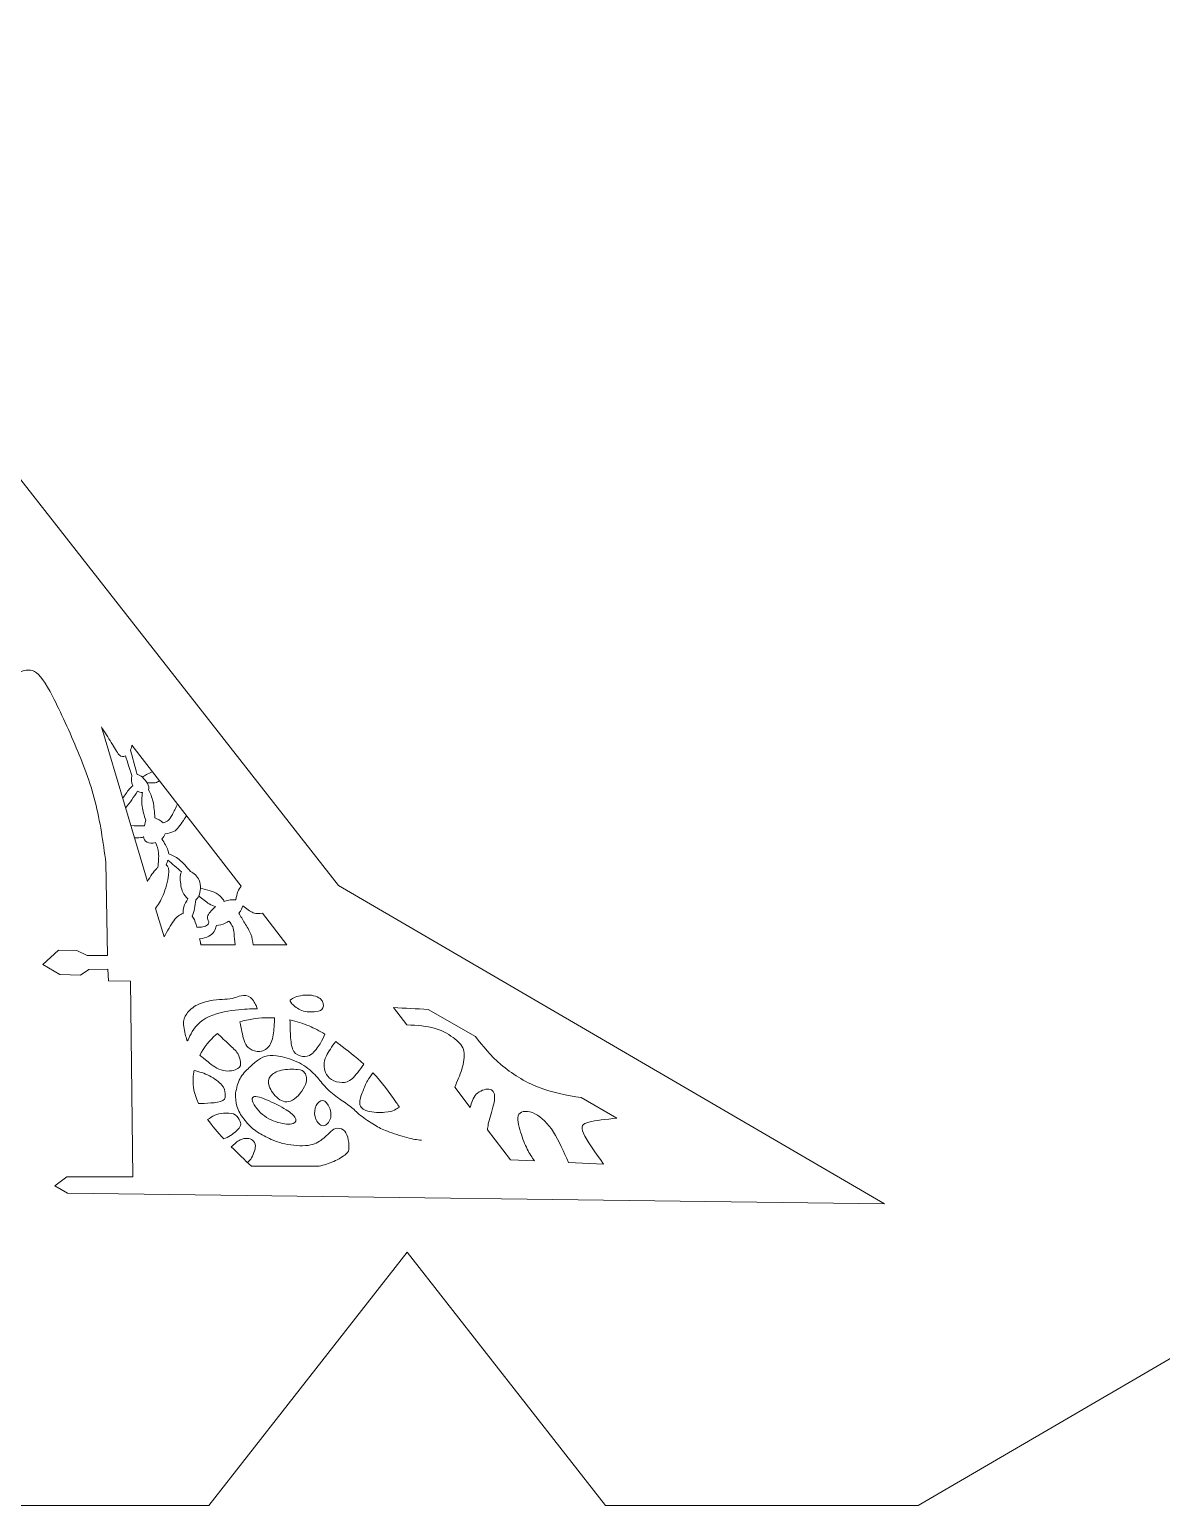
# Model space of a CAD drawing. Header units: centimetres. Extents: x -61 to 61, y -26 to 26.
# Drawn here: x 26.34 to 32.13, y -12.53 to -4.98 of the extents above; entities that cross this region are included whole.
import ezdxf

# ---------------------------------------------------------------- set-up
doc = ezdxf.new("R2010")
doc.units = ezdxf.units.CM
doc.header["$MEASUREMENT"] = 0
doc.layers.add('layer 1', color=7, linetype='Continuous')

msp = doc.modelspace()

# ---------------------------------------------------------------- linework, layer by layer
at = {"layer": 'layer 1', "color": 242, "lineweight": 9}
for points, knots in [([(24.49175, -4.98337), (24.49175, -4.98337), (27.92343, -9.36096), (27.92343, -9.36096), (27.92343, -9.36096), (27.92343, -9.36096), (30.71717, -10.98881), (30.71717, -10.98881), (30.71717, -10.98881), (30.71717, -10.98881), (26.53758, -10.93379), (26.53758, -10.93379), (26.53758, -10.93379), (26.53758, -10.93379), (26.47297, -10.8953), (26.47297, -10.8953), (26.47297, -10.8953), (26.47297, -10.8953), (26.53278, -10.85062), (26.53278, -10.85062), (26.53278, -10.85062), (26.53278, -10.85062), (26.871, -10.8506), (26.871, -10.8506), (26.871, -10.8506), (26.871, -10.8506), (26.86001, -9.84967), (26.86001, -9.84967), (26.86001, -9.84967), (26.86001, -9.84967), (26.7459, -9.84829), (26.7459, -9.84829), (26.7459, -9.84829), (26.7459, -9.84829), (26.74315, -9.78779), (26.74315, -9.78779), (26.74315, -9.78779), (26.74315, -9.78779), (26.64553, -9.78917), (26.64553, -9.78917), (26.64553, -9.78917), (26.64553, -9.78917), (26.60291, -9.81804), (26.60291, -9.81804), (26.60291, -9.81804), (26.60291, -9.81804), (26.49842, -9.81529), (26.49842, -9.81529), (26.49842, -9.81529), (26.49842, -9.81529), (26.41043, -9.76442), (26.41043, -9.76442), (26.41043, -9.76442), (26.41043, -9.76442), (26.49155, -9.69155), (26.49155, -9.69155), (26.49155, -9.69155), (26.49155, -9.69155), (26.58504, -9.69292), (26.58504, -9.69292), (26.58504, -9.69292), (26.58504, -9.69292), (26.63728, -9.71767), (26.63728, -9.71767), (26.63728, -9.71767), (26.63728, -9.71767), (26.74178, -9.71767), (26.74178, -9.71767), (26.74178, -9.71767), (26.74178, -9.71767), (26.73351, -9.24333), (26.73351, -9.24333)], [0, 0, 0, 0, 0.0526316, 0.0526316, 0.0526316, 0.0526316, 0.1052632, 0.1052632, 0.1052632, 0.1052632, 0.1578947, 0.1578947, 0.1578947, 0.1578947, 0.2105263, 0.2105263, 0.2105263, 0.2105263, 0.2631579, 0.2631579, 0.2631579, 0.2631579, 0.3157895, 0.3157895, 0.3157895, 0.3157895, 0.3684211, 0.3684211, 0.3684211, 0.3684211, 0.4210526, 0.4210526, 0.4210526, 0.4210526, 0.4736842, 0.4736842, 0.4736842, 0.4736842, 0.5263158, 0.5263158, 0.5263158, 0.5263158, 0.5789474, 0.5789474, 0.5789474, 0.5789474, 0.6315789, 0.6315789, 0.6315789, 0.6315789, 0.6842105, 0.6842105, 0.6842105, 0.6842105, 0.7368421, 0.7368421, 0.7368421, 0.7368421, 0.7894737, 0.7894737, 0.7894737, 0.7894737, 0.8421053, 0.8421053, 0.8421053, 0.8421053, 0.8947368, 0.8947368, 0.8947368, 0.8947368, 1, 1, 1, 1]), ([(37.08551, -6.54192), (37.08551, -6.54192), (33.65383, -10.9195), (33.65383, -10.9195), (33.65383, -10.9195), (33.65383, -10.9195), (30.88893, -12.53055), (30.88893, -12.53055)], [0, 0, 0, 0, 0.3333333, 0.3333333, 0.3333333, 0.3333333, 1, 1, 1, 1]), ([(26.73351, -9.24333), (26.71885, -9.13792), (26.70419, -9.03251), (26.67852, -8.93214), (26.67852, -8.93214), (26.65286, -8.83178), (26.6162, -8.73645), (26.57403, -8.63746), (26.57403, -8.63746), (26.53187, -8.53847), (26.4842, -8.43582), (26.44754, -8.3689), (26.44754, -8.3689), (26.41088, -8.302), (26.38522, -8.27083), (26.35772, -8.26166), (26.35772, -8.26166), (26.33022, -8.2525), (26.30089, -8.26533), (26.27339, -8.27816), (26.27339, -8.27816), (26.24589, -8.291), (26.22023, -8.30383), (26.19731, -8.32216), (26.19731, -8.32216), (26.1744, -8.34049), (26.15423, -8.36432), (26.12948, -8.37624), (26.12948, -8.37624), (26.10474, -8.38815), (26.07541, -8.38815), (26.04424, -8.39457), (26.04424, -8.39457), (26.01308, -8.40099), (25.98008, -8.41382), (25.96266, -8.41382), (25.96266, -8.41382), (25.94525, -8.41382), (25.94342, -8.40099), (25.94983, -8.37807), (25.94983, -8.37807), (25.95625, -8.35516), (25.97092, -8.32216), (25.99658, -8.29374), (25.99658, -8.29374), (26.02225, -8.26533), (26.05891, -8.2415), (26.08915, -8.22867), (26.08915, -8.22867), (26.1194, -8.21584), (26.14324, -8.214), (26.1634, -8.20025), (26.1634, -8.20025), (26.18357, -8.1865), (26.20007, -8.16084), (26.21106, -8.13793), (26.21106, -8.13793), (26.22206, -8.11501), (26.22756, -8.09485), (26.22023, -8.06093), (26.22023, -8.06093), (26.2129, -8.02702), (26.19273, -7.97935), (26.14507, -7.92161), (26.14507, -7.92161), (26.09741, -7.86386), (26.02225, -7.79604), (25.91959, -7.7163), (25.91959, -7.7163), (25.81693, -7.63656), (25.68677, -7.5449), (25.56395, -7.46699), (25.56395, -7.46699), (25.44113, -7.38908), (25.32564, -7.32491), (25.21474, -7.27267), (25.21474, -7.27267), (25.10383, -7.22043), (24.99751, -7.1801), (24.93335, -7.15993), (24.93335, -7.15993), (24.86919, -7.13977), (24.84719, -7.13977), (24.83435, -7.16543), (24.83435, -7.16543), (24.82152, -7.1911), (24.81786, -7.24242), (24.81969, -7.28276), (24.81969, -7.28276), (24.82152, -7.32308), (24.82885, -7.35241), (24.84627, -7.379), (24.84627, -7.379), (24.86369, -7.40558), (24.89118, -7.42941), (24.90218, -7.45874), (24.90218, -7.45874), (24.91318, -7.48807), (24.90768, -7.5229), (24.90126, -7.55223), (24.90126, -7.55223), (24.89485, -7.58156), (24.88752, -7.60539), (24.87926, -7.63931), (24.87926, -7.63931), (24.87102, -7.67322), (24.86185, -7.71721), (24.82999, -7.76809), (24.82999, -7.76809), (24.79813, -7.81895), (24.74358, -7.87669), (24.69454, -7.91973), (24.69454, -7.91973), (24.64551, -7.96276), (24.60199, -7.99108), (24.57082, -8.02912), (24.57082, -8.02912), (24.53966, -8.06716), (24.52086, -8.11491), (24.50204, -8.16266)], [0, 0, 0, 0, 0.0322581, 0.0322581, 0.0322581, 0.0322581, 0.0645161, 0.0645161, 0.0645161, 0.0645161, 0.0967742, 0.0967742, 0.0967742, 0.0967742, 0.1290323, 0.1290323, 0.1290323, 0.1290323, 0.1612903, 0.1612903, 0.1612903, 0.1612903, 0.1935484, 0.1935484, 0.1935484, 0.1935484, 0.2258065, 0.2258065, 0.2258065, 0.2258065, 0.2580645, 0.2580645, 0.2580645, 0.2580645, 0.2903226, 0.2903226, 0.2903226, 0.2903226, 0.3225806, 0.3225806, 0.3225806, 0.3225806, 0.3548387, 0.3548387, 0.3548387, 0.3548387, 0.3870968, 0.3870968, 0.3870968, 0.3870968, 0.4193548, 0.4193548, 0.4193548, 0.4193548, 0.4516129, 0.4516129, 0.4516129, 0.4516129, 0.483871, 0.483871, 0.483871, 0.483871, 0.516129, 0.516129, 0.516129, 0.516129, 0.5483871, 0.5483871, 0.5483871, 0.5483871, 0.5806452, 0.5806452, 0.5806452, 0.5806452, 0.6129032, 0.6129032, 0.6129032, 0.6129032, 0.6451613, 0.6451613, 0.6451613, 0.6451613, 0.6774194, 0.6774194, 0.6774194, 0.6774194, 0.7096774, 0.7096774, 0.7096774, 0.7096774, 0.7419355, 0.7419355, 0.7419355, 0.7419355, 0.7741935, 0.7741935, 0.7741935, 0.7741935, 0.8064516, 0.8064516, 0.8064516, 0.8064516, 0.8387097, 0.8387097, 0.8387097, 0.8387097, 0.8709677, 0.8709677, 0.8709677, 0.8709677, 0.9032258, 0.9032258, 0.9032258, 0.9032258, 0.9354839, 0.9354839, 0.9354839, 0.9354839, 1, 1, 1, 1]), ([(27.53407, -9.50225), (27.53407, -9.50225), (27.65942, -9.66342), (27.65942, -9.66342), (27.65942, -9.66342), (27.65942, -9.66342), (27.48703, -9.66342), (27.48703, -9.66342)], [0, 0, 0, 0, 0.3333333, 0.3333333, 0.3333333, 0.3333333, 1, 1, 1, 1]), ([(27.41881, -10.05757), (27.43377, -10.05305), (27.44864, -10.04947), (27.46326, -10.04655), (27.46326, -10.04655), (27.50954, -10.03729), (27.55324, -10.03454), (27.59651, -10.03717)], [0, 0, 0, 0, 0.3333333, 0.3333333, 0.3333333, 0.3333333, 1, 1, 1, 1]), ([(27.67515, -10.04781), (27.70822, -10.05479), (27.74103, -10.06499), (27.77306, -10.07863), (27.77306, -10.07863), (27.7996, -10.08993), (27.8256, -10.1036), (27.85277, -10.12034)], [0, 0, 0, 0, 0.3333333, 0.3333333, 0.3333333, 0.3333333, 1, 1, 1, 1]), ([(27.2136, -10.22772), (27.23515, -10.18713), (27.26483, -10.15079), (27.29644, -10.12354), (27.29644, -10.12354), (27.29883, -10.12148), (27.30123, -10.11947), (27.30364, -10.11751)], [0, 0, 0, 0, 0.3333333, 0.3333333, 0.3333333, 0.3333333, 1, 1, 1, 1]), ([(27.90906, -10.15807), (27.91495, -10.1623), (27.92096, -10.16668), (27.92705, -10.1712), (27.92705, -10.1712), (27.96749, -10.20121), (28.01259, -10.23772), (28.05306, -10.27445)], [0, 0, 0, 0, 0.3333333, 0.3333333, 0.3333333, 0.3333333, 1, 1, 1, 1]), ([(27.20645, -10.47546), (27.18189, -10.42046), (27.1738, -10.3671), (27.18278, -10.31511), (27.18278, -10.31511), (27.18331, -10.31202), (27.18391, -10.30893), (27.18456, -10.30585)], [0, 0, 0, 0, 0.3333333, 0.3333333, 0.3333333, 0.3333333, 1, 1, 1, 1]), ([(28.09937, -10.31877), (28.14886, -10.36919), (28.18186, -10.41502), (28.21944, -10.47001), (28.21944, -10.47001), (28.22457, -10.47751), (28.22978, -10.48519), (28.23505, -10.49299)], [0, 0, 0, 0, 0.3333333, 0.3333333, 0.3333333, 0.3333333, 1, 1, 1, 1]), ([(28.68514, -10.60932), (28.68514, -10.60932), (28.80332, -10.76332), (28.80332, -10.76332), (28.80332, -10.76332), (28.80332, -10.76332), (28.92589, -10.76876), (28.92589, -10.76876)], [0, 0, 0, 0, 0.3333333, 0.3333333, 0.3333333, 0.3333333, 1, 1, 1, 1])]:
    msp.add_open_spline(points, degree=3, knots=knots, dxfattribs=at)
at = {"layer": 'layer 1', "color": 250, "lineweight": 9}
for points, knots in [([(26.71014, -8.54913), (26.72781, -8.57636), (26.74549, -8.6036), (26.76097, -8.62936), (26.76097, -8.62936), (26.77646, -8.65513), (26.78974, -8.67942), (26.80143, -8.69156), (26.80143, -8.69156), (26.81312, -8.70371), (26.8232, -8.70371), (26.83328, -8.69683)], [0, 0, 0, 0, 0.25, 0.25, 0.25, 0.25, 0.5, 0.5, 0.5, 0.5, 1, 1, 1, 1]), ([(26.83328, -8.69683), (26.84444, -8.73143), (26.85559, -8.76603), (26.86117, -8.78333), (26.86117, -8.78333), (26.86674, -8.80063), (26.86674, -8.80063), (26.86674, -8.80063)], [0, 0, 0, 0, 0.3333333, 0.3333333, 0.3333333, 0.3333333, 1, 1, 1, 1]), ([(26.95107, -8.8703), (26.95932, -8.8538), (26.94099, -8.82447), (26.91991, -8.80705), (26.91991, -8.80705), (26.91111, -8.79978), (26.90181, -8.79458), (26.89339, -8.7922)], [0, 0, 0, 0, 0.3333333, 0.3333333, 0.3333333, 0.3333333, 1, 1, 1, 1]), ([(26.91991, -8.80705), (26.92655, -8.80192), (26.93319, -8.7968), (26.94177, -8.7921), (26.94177, -8.7921), (26.95036, -8.7874), (26.9609, -8.78313), (26.97143, -8.77886)], [0, 0, 0, 0, 0.3333333, 0.3333333, 0.3333333, 0.3333333, 1, 1, 1, 1]), ([(26.94425, -8.83509), (26.95928, -8.83574), (26.9743, -8.83639), (26.98489, -8.83481), (26.98489, -8.83481), (26.99548, -8.83322), (27.00163, -8.82941), (27.00778, -8.82559)], [0, 0, 0, 0, 0.3333333, 0.3333333, 0.3333333, 0.3333333, 1, 1, 1, 1]), ([(26.87108, -8.85153), (26.86513, -8.85587), (26.85917, -8.8602), (26.85321, -8.86695), (26.85321, -8.86695), (26.84726, -8.87371), (26.8413, -8.88287), (26.8357, -8.89129), (26.8357, -8.89129), (26.83009, -8.8997), (26.82485, -8.90737), (26.8196, -8.91504)], [0, 0, 0, 0, 0.25, 0.25, 0.25, 0.25, 0.5, 0.5, 0.5, 0.5, 1, 1, 1, 1]), ([(26.89504, -8.87842), (26.88568, -8.89304), (26.87632, -8.90766), (26.86619, -8.92194), (26.86619, -8.92194), (26.85607, -8.93622), (26.84517, -8.95017), (26.83428, -8.96411)], [0, 0, 0, 0, 0.3333333, 0.3333333, 0.3333333, 0.3333333, 1, 1, 1, 1]), ([(26.92008, -8.8845), (26.91795, -8.9081), (26.91583, -8.93169), (26.91873, -8.95529), (26.91873, -8.95529), (26.92162, -8.9789), (26.92954, -9.00251), (26.93745, -9.02613)], [0, 0, 0, 0, 0.3333333, 0.3333333, 0.3333333, 0.3333333, 1, 1, 1, 1]), ([(26.95107, -8.8703), (26.96015, -8.889), (26.96924, -8.90771), (26.97468, -8.93176), (26.97468, -8.93176), (26.98013, -8.95583), (26.98194, -8.98526), (26.98374, -9.01468)], [0, 0, 0, 0, 0.3333333, 0.3333333, 0.3333333, 0.3333333, 1, 1, 1, 1]), ([(27.0262, -9.04065), (27.03545, -9.0374), (27.0447, -9.03415), (27.0523, -9.02771), (27.0523, -9.02771), (27.0599, -9.02127), (27.06586, -9.01165), (27.07359, -8.99726), (27.07359, -8.99726), (27.08132, -8.98287), (27.09082, -8.96372), (27.10032, -8.94457)], [0, 0, 0, 0, 0.25, 0.25, 0.25, 0.25, 0.5, 0.5, 0.5, 0.5, 1, 1, 1, 1]), ([(26.86124, -9.0542), (26.88419, -9.05457), (26.90715, -9.05493), (26.91862, -9.05512), (26.91862, -9.05512), (26.9301, -9.0553), (26.9301, -9.0553), (26.9301, -9.0553)], [0, 0, 0, 0, 0.3333333, 0.3333333, 0.3333333, 0.3333333, 1, 1, 1, 1]), ([(27.03639, -9.09576), (27.05233, -9.09293), (27.06826, -9.0901), (27.07943, -9.08502), (27.07943, -9.08502), (27.09061, -9.07993), (27.09703, -9.0726), (27.10504, -9.06206), (27.10504, -9.06206), (27.11307, -9.05152), (27.12269, -9.03777), (27.12979, -9.02746), (27.12979, -9.02746), (27.1369, -9.01715), (27.14149, -9.01027), (27.14607, -9.00339)], [0, 0, 0, 0, 0.2, 0.2, 0.2, 0.2, 0.4, 0.4, 0.4, 0.4, 0.6, 0.6, 0.6, 0.6, 1, 1, 1, 1]), ([(26.87995, -9.11678), (26.89563, -9.11627), (26.9113, -9.11576), (26.91893, -9.11426), (26.91893, -9.11426), (26.92655, -9.11276), (26.92611, -9.11027), (26.92611, -9.11027), (26.92611, -9.11027), (26.92611, -9.11027), (26.92655, -9.11276), (26.92698, -9.11525)], [0, 0, 0, 0, 0.25, 0.25, 0.25, 0.25, 0.5, 0.5, 0.5, 0.5, 1, 1, 1, 1]), ([(26.92608, -9.11063), (26.92807, -9.12317), (26.93324, -9.13373), (26.94387, -9.13933), (26.94387, -9.13933), (26.95479, -9.14507), (26.97147, -9.1456), (26.98758, -9.14096)], [0, 0, 0, 0, 0.3333333, 0.3333333, 0.3333333, 0.3333333, 1, 1, 1, 1]), ([(27.02001, -9.1221), (27.03224, -9.14257), (27.04447, -9.16304), (27.05035, -9.179), (27.05035, -9.179), (27.05303, -9.18626), (27.05439, -9.1926), (27.05485, -9.19846)], [0, 0, 0, 0, 0.3333333, 0.3333333, 0.3333333, 0.3333333, 1, 1, 1, 1]), ([(26.98758, -9.14096), (26.99412, -9.15698), (27.00066, -9.173), (27.00267, -9.19415), (27.00267, -9.19415), (27.00469, -9.21531), (27.00217, -9.2416), (26.99965, -9.2679)], [0, 0, 0, 0, 0.3333333, 0.3333333, 0.3333333, 0.3333333, 1, 1, 1, 1]), ([(27.05485, -9.19846), (27.07242, -9.20539), (27.08999, -9.21232), (27.10856, -9.22737), (27.10856, -9.22737), (27.12713, -9.24242), (27.14669, -9.26558), (27.16626, -9.28874)], [0, 0, 0, 0, 0.3333333, 0.3333333, 0.3333333, 0.3333333, 1, 1, 1, 1]), ([(26.94647, -9.33911), (26.96135, -9.3143), (26.97623, -9.28949), (26.99329, -9.27342), (26.99329, -9.27342), (26.99538, -9.27145), (26.99751, -9.2696), (26.99965, -9.2679)], [0, 0, 0, 0, 0.3333333, 0.3333333, 0.3333333, 0.3333333, 1, 1, 1, 1]), ([(27.04152, -9.25505), (27.05343, -9.26009), (27.05802, -9.27751), (27.05435, -9.3073), (27.05435, -9.3073), (27.05068, -9.33709), (27.03877, -9.37925), (27.02629, -9.40962), (27.02629, -9.40962), (27.01382, -9.43998), (27.00078, -9.45855), (26.98775, -9.47712)], [0, 0, 0, 0, 0.25, 0.25, 0.25, 0.25, 0.5, 0.5, 0.5, 0.5, 1, 1, 1, 1]), ([(27.12, -9.29068), (27.11416, -9.29928), (27.11347, -9.31188), (27.11279, -9.32448), (27.11279, -9.32448), (27.11531, -9.34946), (27.11783, -9.37443), (27.12734, -9.39517), (27.12734, -9.39517), (27.13359, -9.40882), (27.14288, -9.42063), (27.15293, -9.42841)], [0, 0, 0, 0, 0.25, 0.25, 0.25, 0.25, 0.5, 0.5, 0.5, 0.5, 1, 1, 1, 1]), ([(27.19312, -9.43346), (27.19903, -9.42944), (27.20423, -9.42285), (27.20834, -9.41362), (27.20834, -9.41362), (27.2175, -9.393), (27.22117, -9.35908), (27.21017, -9.33342), (27.21017, -9.33342), (27.20126, -9.31263), (27.18272, -9.29724), (27.16626, -9.28874)], [0, 0, 0, 0, 0.25, 0.25, 0.25, 0.25, 0.5, 0.5, 0.5, 0.5, 1, 1, 1, 1]), ([(27.15293, -9.42841), (27.14469, -9.44256), (27.13644, -9.45671), (27.13238, -9.46921), (27.13238, -9.46921), (27.12832, -9.48172), (27.12846, -9.49259), (27.1286, -9.50345)], [0, 0, 0, 0, 0.3333333, 0.3333333, 0.3333333, 0.3333333, 1, 1, 1, 1]), ([(27.19312, -9.43346), (27.19164, -9.44867), (27.19016, -9.46389), (27.18702, -9.47795), (27.18702, -9.47795), (27.18388, -9.49202), (27.17908, -9.50493), (27.17427, -9.51784)], [0, 0, 0, 0, 0.3333333, 0.3333333, 0.3333333, 0.3333333, 1, 1, 1, 1]), ([(27.20834, -9.41362), (27.22745, -9.42903), (27.24657, -9.44445), (27.26096, -9.45356), (27.26096, -9.45356), (27.27536, -9.46267), (27.28504, -9.46549), (27.29472, -9.4683)], [0, 0, 0, 0, 0.3333333, 0.3333333, 0.3333333, 0.3333333, 1, 1, 1, 1]), ([(27.21689, -9.37365), (27.23407, -9.3781), (27.25125, -9.38254), (27.26648, -9.38729), (27.26648, -9.38729), (27.28172, -9.39203), (27.29501, -9.39707), (27.30721, -9.4059), (27.30721, -9.4059), (27.31942, -9.41473), (27.33055, -9.42735), (27.33482, -9.43412), (27.33482, -9.43412), (27.33908, -9.44089), (27.33649, -9.44182), (27.33649, -9.44182), (27.33649, -9.44182), (27.33649, -9.44182), (27.33908, -9.44089), (27.34168, -9.43997)], [0, 0, 0, 0, 0.1666667, 0.1666667, 0.1666667, 0.1666667, 0.3333333, 0.3333333, 0.3333333, 0.3333333, 0.5, 0.5, 0.5, 0.5, 0.6666667, 0.6666667, 0.6666667, 0.6666667, 1, 1, 1, 1]), ([(27.39821, -9.43315), (27.38091, -9.43192), (27.35887, -9.43453), (27.34168, -9.43997), (27.34168, -9.43997), (27.33999, -9.4405), (27.33834, -9.44107), (27.33674, -9.44165)], [0, 0, 0, 0, 0.3333333, 0.3333333, 0.3333333, 0.3333333, 1, 1, 1, 1]), ([(27.39821, -9.43315), (27.40124, -9.41822), (27.40426, -9.4033), (27.40889, -9.39165), (27.40889, -9.39165), (27.41352, -9.38001), (27.41975, -9.37164), (27.42598, -9.36328)], [0, 0, 0, 0, 0.3333333, 0.3333333, 0.3333333, 0.3333333, 1, 1, 1, 1]), ([(27.03123, -9.62248), (27.04811, -9.59212), (27.06498, -9.56177), (27.08075, -9.54063), (27.08075, -9.54063), (27.09652, -9.51949), (27.11119, -9.50757), (27.1286, -9.50345)], [0, 0, 0, 0, 0.3333333, 0.3333333, 0.3333333, 0.3333333, 1, 1, 1, 1]), ([(27.29472, -9.4683), (27.29289, -9.4699), (27.29106, -9.47153), (27.2892, -9.4732), (27.2892, -9.4732), (27.2734, -9.48741), (27.25598, -9.50391), (27.25369, -9.52086), (27.25369, -9.52086), (27.2525, -9.52963), (27.25536, -9.53853), (27.26088, -9.54596)], [0, 0, 0, 0, 0.25, 0.25, 0.25, 0.25, 0.5, 0.5, 0.5, 0.5, 1, 1, 1, 1]), ([(27.41289, -9.50148), (27.42294, -9.51797), (27.43299, -9.53444), (27.44408, -9.55265), (27.44408, -9.55265), (27.45518, -9.57087), (27.46732, -9.5908), (27.47466, -9.60955), (27.47466, -9.60955), (27.48199, -9.6283), (27.48451, -9.64586), (27.48703, -9.66342)], [0, 0, 0, 0, 0.25, 0.25, 0.25, 0.25, 0.5, 0.5, 0.5, 0.5, 1, 1, 1, 1]), ([(27.43333, -9.46449), (27.45215, -9.47899), (27.47096, -9.49348), (27.48775, -9.49977), (27.48775, -9.49977), (27.50454, -9.50607), (27.5193, -9.50416), (27.53407, -9.50225)], [0, 0, 0, 0, 0.3333333, 0.3333333, 0.3333333, 0.3333333, 1, 1, 1, 1]), ([(27.17427, -9.51784), (27.17656, -9.52045), (27.17876, -9.52343), (27.18084, -9.52682), (27.18084, -9.52682), (27.18814, -9.53867), (27.19408, -9.55553), (27.19887, -9.57268)], [0, 0, 0, 0, 0.3333333, 0.3333333, 0.3333333, 0.3333333, 1, 1, 1, 1]), ([(27.19887, -9.57268), (27.20923, -9.57311), (27.21958, -9.57354), (27.22934, -9.57169), (27.22934, -9.57169), (27.23909, -9.56985), (27.24826, -9.56573), (27.25342, -9.56105), (27.25342, -9.56105), (27.25858, -9.55639), (27.25972, -9.55117), (27.26088, -9.54596)], [0, 0, 0, 0, 0.25, 0.25, 0.25, 0.25, 0.5, 0.5, 0.5, 0.5, 1, 1, 1, 1]), ([(27.21292, -9.63379), (27.23005, -9.62989), (27.24717, -9.62599), (27.25986, -9.61992), (27.25986, -9.61992), (27.27255, -9.61384), (27.2808, -9.6056), (27.28654, -9.59601), (27.28654, -9.59601), (27.29229, -9.58641), (27.29553, -9.57548), (27.29877, -9.56455)], [0, 0, 0, 0, 0.25, 0.25, 0.25, 0.25, 0.5, 0.5, 0.5, 0.5, 1, 1, 1, 1]), ([(27.29877, -9.56455), (27.31327, -9.56481), (27.32965, -9.5601), (27.34626, -9.5518), (27.34626, -9.5518), (27.35181, -9.54903), (27.35738, -9.54585), (27.36286, -9.54241)], [0, 0, 0, 0, 0.3333333, 0.3333333, 0.3333333, 0.3333333, 1, 1, 1, 1]), ([(27.36286, -9.54241), (27.37034, -9.55235), (27.37781, -9.56229), (27.38212, -9.57196), (27.38212, -9.57196), (27.38644, -9.58163), (27.38758, -9.59103), (27.38919, -9.60622), (27.38919, -9.60622), (27.39079, -9.62142), (27.39285, -9.64242), (27.39491, -9.66342)], [0, 0, 0, 0, 0.25, 0.25, 0.25, 0.25, 0.5, 0.5, 0.5, 0.5, 1, 1, 1, 1]), ([(27.21292, -9.63379), (27.21633, -9.64988), (27.21768, -9.65595), (27.21842, -9.65929), (27.21842, -9.65929), (27.21934, -9.66342), (27.21934, -9.66342), (27.21934, -9.66342)], [0, 0, 0, 0, 0.3333333, 0.3333333, 0.3333333, 0.3333333, 1, 1, 1, 1]), ([(27.14521, -10.14277), (27.14934, -10.15836), (27.14934, -10.15836), (27.15942, -10.13773), (27.15942, -10.13773), (27.1695, -10.11711), (27.18967, -10.07586), (27.22908, -10.04836), (27.22908, -10.04836), (27.26849, -10.02087), (27.32715, -10.00712), (27.37665, -9.99978), (27.37665, -9.99978), (27.42614, -9.99245), (27.46647, -9.99154), (27.48663, -9.99107), (27.48663, -9.99107), (27.5068, -9.99062), (27.5068, -9.99062), (27.50726, -9.99062), (27.50726, -9.99062), (27.50772, -9.99062), (27.50864, -9.99062), (27.50382, -9.97916), (27.50382, -9.97916), (27.49901, -9.96771), (27.48847, -9.94479), (27.47357, -9.93333), (27.47357, -9.93333), (27.45868, -9.92188), (27.43943, -9.92188), (27.42545, -9.9244), (27.42545, -9.9244), (27.41147, -9.92692), (27.40277, -9.93196), (27.38971, -9.9354), (27.38971, -9.9354), (27.37665, -9.93884), (27.35923, -9.94067), (27.34158, -9.94181), (27.34158, -9.94181), (27.32394, -9.94296), (27.30607, -9.94342), (27.28201, -9.94708), (27.28201, -9.94708), (27.25795, -9.95075), (27.2277, -9.95763), (27.20295, -9.96977), (27.20295, -9.96977), (27.1782, -9.98191), (27.15896, -9.99933), (27.14681, -10.01606), (27.14681, -10.01606), (27.13467, -10.03279), (27.12962, -10.04883), (27.13123, -10.07243), (27.13123, -10.07243), (27.13283, -10.09603), (27.14109, -10.12719), (27.14521, -10.14277)], [0, 0, 0, 0, 0.0625, 0.0625, 0.0625, 0.0625, 0.125, 0.125, 0.125, 0.125, 0.1875, 0.1875, 0.1875, 0.1875, 0.25, 0.25, 0.25, 0.25, 0.3125, 0.3125, 0.3125, 0.3125, 0.375, 0.375, 0.375, 0.375, 0.4375, 0.4375, 0.4375, 0.4375, 0.5, 0.5, 0.5, 0.5, 0.5625, 0.5625, 0.5625, 0.5625, 0.625, 0.625, 0.625, 0.625, 0.6875, 0.6875, 0.6875, 0.6875, 0.75, 0.75, 0.75, 0.75, 0.8125, 0.8125, 0.8125, 0.8125, 0.875, 0.875, 0.875, 0.875, 1, 1, 1, 1]), ([(27.68547, -9.96471), (27.69602, -9.97549), (27.71343, -9.99199), (27.73634, -10.00001), (27.73634, -10.00001), (27.75926, -10.00803), (27.78767, -10.00757), (27.80761, -10.00528), (27.80761, -10.00528), (27.82755, -10.00299), (27.839, -9.99886), (27.84382, -9.98626), (27.84382, -9.98626), (27.84863, -9.97366), (27.8468, -9.95258), (27.82984, -9.93883), (27.82984, -9.93883), (27.81288, -9.92508), (27.78081, -9.91866), (27.75124, -9.92072), (27.75124, -9.92072), (27.72168, -9.92278), (27.69464, -9.93333), (27.68296, -9.94112), (27.68296, -9.94112), (27.67127, -9.94891), (27.67493, -9.95395), (27.68547, -9.96471)], [0, 0, 0, 0, 0.125, 0.125, 0.125, 0.125, 0.25, 0.25, 0.25, 0.25, 0.375, 0.375, 0.375, 0.375, 0.5, 0.5, 0.5, 0.5, 0.625, 0.625, 0.625, 0.625, 0.75, 0.75, 0.75, 0.75, 1, 1, 1, 1]), ([(27.41881, -10.05757), (27.42568, -10.09208), (27.43255, -10.12659), (27.43897, -10.14865), (27.43897, -10.14865), (27.44538, -10.17072), (27.45134, -10.18035), (27.46211, -10.18951), (27.46211, -10.18951), (27.47288, -10.19868), (27.48846, -10.20738), (27.50725, -10.20876), (27.50725, -10.20876), (27.52604, -10.21013), (27.54804, -10.20418), (27.5627, -10.18951), (27.5627, -10.18951), (27.57737, -10.17484), (27.5847, -10.15147), (27.58912, -10.12463), (27.58912, -10.12463), (27.59353, -10.09779), (27.59502, -10.06748), (27.59651, -10.03717)], [0, 0, 0, 0, 0.1428571, 0.1428571, 0.1428571, 0.1428571, 0.2857143, 0.2857143, 0.2857143, 0.2857143, 0.4285714, 0.4285714, 0.4285714, 0.4285714, 0.5714286, 0.5714286, 0.5714286, 0.5714286, 0.7142857, 0.7142857, 0.7142857, 0.7142857, 1, 1, 1, 1]), ([(27.67515, -10.04781), (27.67586, -10.07916), (27.67657, -10.1105), (27.67875, -10.13878), (27.67875, -10.13878), (27.68095, -10.16706), (27.68461, -10.19226), (27.69515, -10.20853), (27.69515, -10.20853), (27.70569, -10.2248), (27.72311, -10.23213), (27.73938, -10.23443), (27.73938, -10.23443), (27.75565, -10.23672), (27.77077, -10.23396), (27.78635, -10.22182), (27.78635, -10.22182), (27.80194, -10.20968), (27.81797, -10.18814), (27.82912, -10.16966), (27.82912, -10.16966), (27.84027, -10.15118), (27.84652, -10.13576), (27.85277, -10.12034)], [0, 0, 0, 0, 0.1428571, 0.1428571, 0.1428571, 0.1428571, 0.2857143, 0.2857143, 0.2857143, 0.2857143, 0.4285714, 0.4285714, 0.4285714, 0.4285714, 0.5714286, 0.5714286, 0.5714286, 0.5714286, 0.7142857, 0.7142857, 0.7142857, 0.7142857, 1, 1, 1, 1]), ([(28.27368, -10.07317), (28.3247, -10.07588), (28.37572, -10.07859), (28.41819, -10.09094), (28.41819, -10.09094), (28.46066, -10.1033), (28.49457, -10.1253), (28.51932, -10.145), (28.51932, -10.145), (28.54407, -10.16471), (28.55965, -10.18212), (28.56469, -10.20779), (28.56469, -10.20779), (28.56973, -10.23345), (28.56423, -10.26737), (28.5547, -10.29938), (28.5547, -10.29938), (28.54517, -10.33138), (28.53161, -10.36148), (28.51804, -10.39158)], [0, 0, 0, 0, 0.1666667, 0.1666667, 0.1666667, 0.1666667, 0.3333333, 0.3333333, 0.3333333, 0.3333333, 0.5, 0.5, 0.5, 0.5, 0.6666667, 0.6666667, 0.6666667, 0.6666667, 1, 1, 1, 1]), ([(27.30364, -10.11751), (27.32415, -10.13617), (27.34467, -10.15482), (27.36317, -10.17193), (27.36317, -10.17193), (27.38168, -10.18906), (27.39818, -10.20464), (27.4078, -10.21953), (27.4078, -10.21953), (27.41742, -10.23443), (27.42018, -10.24863), (27.42178, -10.26169), (27.42178, -10.26169), (27.42338, -10.27475), (27.42384, -10.28667), (27.40871, -10.29629), (27.40871, -10.29629), (27.39359, -10.30592), (27.36289, -10.31325), (27.33355, -10.30637), (27.33355, -10.30637), (27.30423, -10.2995), (27.27627, -10.27842), (27.25656, -10.26283), (27.25656, -10.26283), (27.23685, -10.24725), (27.2254, -10.23717), (27.21961, -10.23223), (27.21961, -10.23223), (27.21382, -10.2273), (27.21371, -10.22751), (27.2136, -10.22772)], [0, 0, 0, 0, 0.1111111, 0.1111111, 0.1111111, 0.1111111, 0.2222222, 0.2222222, 0.2222222, 0.2222222, 0.3333333, 0.3333333, 0.3333333, 0.3333333, 0.4444444, 0.4444444, 0.4444444, 0.4444444, 0.5555556, 0.5555556, 0.5555556, 0.5555556, 0.6666667, 0.6666667, 0.6666667, 0.6666667, 0.7777778, 0.7777778, 0.7777778, 0.7777778, 1, 1, 1, 1]), ([(27.90906, -10.15807), (27.89046, -10.18428), (27.87186, -10.2105), (27.86164, -10.23048), (27.86164, -10.23048), (27.85143, -10.25047), (27.8496, -10.26421), (27.8496, -10.2775), (27.8496, -10.2775), (27.8496, -10.2908), (27.85143, -10.30363), (27.85716, -10.31669), (27.85716, -10.31669), (27.86289, -10.32975), (27.87252, -10.34304), (27.88787, -10.35244), (27.88787, -10.35244), (27.90322, -10.36183), (27.9243, -10.36733), (27.94217, -10.36802), (27.94217, -10.36802), (27.96005, -10.36871), (27.97471, -10.36458), (27.99266, -10.34818), (27.99266, -10.34818), (28.0106, -10.33179), (28.03184, -10.30312), (28.05306, -10.27445)], [0, 0, 0, 0, 0.125, 0.125, 0.125, 0.125, 0.25, 0.25, 0.25, 0.25, 0.375, 0.375, 0.375, 0.375, 0.5, 0.5, 0.5, 0.5, 0.625, 0.625, 0.625, 0.625, 0.75, 0.75, 0.75, 0.75, 1, 1, 1, 1]), ([(28.62424, -10.13289), (28.66295, -10.18136), (28.70165, -10.22982), (28.75492, -10.27559), (28.75492, -10.27559), (28.80818, -10.32136), (28.87601, -10.36444), (28.94686, -10.39226), (28.94686, -10.39226), (29.01772, -10.42007), (29.0916, -10.4326), (29.16548, -10.44515)], [0, 0, 0, 0, 0.25, 0.25, 0.25, 0.25, 0.5, 0.5, 0.5, 0.5, 1, 1, 1, 1]), ([(27.39681, -10.42233), (27.40231, -10.3962), (27.40781, -10.37008), (27.41973, -10.34785), (27.41973, -10.34785), (27.43164, -10.32562), (27.44997, -10.30728), (27.46692, -10.29124), (27.46692, -10.29124), (27.48388, -10.2752), (27.49946, -10.26146), (27.51413, -10.25137), (27.51413, -10.25137), (27.5288, -10.24129), (27.54255, -10.23488), (27.55973, -10.2319), (27.55973, -10.2319), (27.57692, -10.22892), (27.59754, -10.22938), (27.62618, -10.23487), (27.62618, -10.23487), (27.65483, -10.24038), (27.69149, -10.25091), (27.72334, -10.26741), (27.72334, -10.26741), (27.7552, -10.28391), (27.78223, -10.30637), (27.80217, -10.32722), (27.80217, -10.32722), (27.82211, -10.34807), (27.83494, -10.36732), (27.85327, -10.38726), (27.85327, -10.38726), (27.8716, -10.40719), (27.89544, -10.42781), (27.91904, -10.445), (27.91904, -10.445), (27.94264, -10.46219), (27.96601, -10.47594), (27.98411, -10.49014), (27.98411, -10.49014), (28.00222, -10.50435), (28.01505, -10.51902), (28.0359, -10.53575), (28.0359, -10.53575), (28.05675, -10.55247), (28.08563, -10.57126), (28.10785, -10.58478), (28.10785, -10.58478), (28.13008, -10.5983), (28.14566, -10.60655), (28.17385, -10.61732), (28.17385, -10.61732), (28.20203, -10.62809), (28.24282, -10.64138), (28.27391, -10.64946), (28.27391, -10.64946), (28.305, -10.65754), (28.32639, -10.6604), (28.34778, -10.66327)], [0, 0, 0, 0, 0.0625, 0.0625, 0.0625, 0.0625, 0.125, 0.125, 0.125, 0.125, 0.1875, 0.1875, 0.1875, 0.1875, 0.25, 0.25, 0.25, 0.25, 0.3125, 0.3125, 0.3125, 0.3125, 0.375, 0.375, 0.375, 0.375, 0.4375, 0.4375, 0.4375, 0.4375, 0.5, 0.5, 0.5, 0.5, 0.5625, 0.5625, 0.5625, 0.5625, 0.625, 0.625, 0.625, 0.625, 0.6875, 0.6875, 0.6875, 0.6875, 0.75, 0.75, 0.75, 0.75, 0.8125, 0.8125, 0.8125, 0.8125, 0.875, 0.875, 0.875, 0.875, 1, 1, 1, 1]), ([(27.18456, -10.30585), (27.21086, -10.31305), (27.23715, -10.32025), (27.26289, -10.33325), (27.26289, -10.33325), (27.28865, -10.34625), (27.31385, -10.36504), (27.32737, -10.38085), (27.32737, -10.38085), (27.34089, -10.39666), (27.34272, -10.40949), (27.34386, -10.42324), (27.34386, -10.42324), (27.34501, -10.43699), (27.34547, -10.45165), (27.33241, -10.46013), (27.33241, -10.46013), (27.31935, -10.46861), (27.29277, -10.4709), (27.26952, -10.47242), (27.26952, -10.47242), (27.24628, -10.47395), (27.22636, -10.47471), (27.20645, -10.47546)], [0, 0, 0, 0, 0.1428571, 0.1428571, 0.1428571, 0.1428571, 0.2857143, 0.2857143, 0.2857143, 0.2857143, 0.4285714, 0.4285714, 0.4285714, 0.4285714, 0.5714286, 0.5714286, 0.5714286, 0.5714286, 0.7142857, 0.7142857, 0.7142857, 0.7142857, 1, 1, 1, 1]), ([(27.71303, -10.30111), (27.6915, -10.29905), (27.65758, -10.29951), (27.63146, -10.30523), (27.63146, -10.30523), (27.60533, -10.31096), (27.587, -10.32196), (27.57623, -10.33548), (27.57623, -10.33548), (27.56546, -10.349), (27.56225, -10.36504), (27.56935, -10.38612), (27.56935, -10.38612), (27.57646, -10.40721), (27.59388, -10.43333), (27.61519, -10.44983), (27.61519, -10.44983), (27.6365, -10.46632), (27.6617, -10.4732), (27.68851, -10.45807), (27.68851, -10.45807), (27.71533, -10.44295), (27.74374, -10.40583), (27.75473, -10.37788), (27.75473, -10.37788), (27.76574, -10.34992), (27.75932, -10.33113), (27.75153, -10.31944), (27.75153, -10.31944), (27.74374, -10.30776), (27.73457, -10.30317), (27.71303, -10.30111)], [0, 0, 0, 0, 0.1111111, 0.1111111, 0.1111111, 0.1111111, 0.2222222, 0.2222222, 0.2222222, 0.2222222, 0.3333333, 0.3333333, 0.3333333, 0.3333333, 0.4444444, 0.4444444, 0.4444444, 0.4444444, 0.5555556, 0.5555556, 0.5555556, 0.5555556, 0.6666667, 0.6666667, 0.6666667, 0.6666667, 0.7777778, 0.7777778, 0.7777778, 0.7777778, 1, 1, 1, 1]), ([(28.09937, -10.31877), (28.08974, -10.33129), (28.08013, -10.34381), (28.07165, -10.35901), (28.07165, -10.35901), (28.06317, -10.37421), (28.05584, -10.39208), (28.04759, -10.41293), (28.04759, -10.41293), (28.03934, -10.43378), (28.03017, -10.45762), (28.03224, -10.47595), (28.03224, -10.47595), (28.0343, -10.49428), (28.04759, -10.50712), (28.07302, -10.51399), (28.07302, -10.51399), (28.09846, -10.52086), (28.13604, -10.52178), (28.16125, -10.51995), (28.16125, -10.51995), (28.18645, -10.51811), (28.19928, -10.51353), (28.20952, -10.50858), (28.20952, -10.50858), (28.21976, -10.50362), (28.22741, -10.49831), (28.23505, -10.49299)], [0, 0, 0, 0, 0.125, 0.125, 0.125, 0.125, 0.25, 0.25, 0.25, 0.25, 0.375, 0.375, 0.375, 0.375, 0.5, 0.5, 0.5, 0.5, 0.625, 0.625, 0.625, 0.625, 0.75, 0.75, 0.75, 0.75, 1, 1, 1, 1]), ([(28.59756, -10.4952), (28.60432, -10.47043), (28.61109, -10.44566), (28.62845, -10.42801), (28.62845, -10.42801), (28.64581, -10.41036), (28.67376, -10.39982), (28.69324, -10.40188), (28.69324, -10.40188), (28.71272, -10.40394), (28.72372, -10.41861), (28.72234, -10.44633), (28.72234, -10.44633), (28.72097, -10.47406), (28.70722, -10.51485), (28.69896, -10.54419), (28.69896, -10.54419), (28.69069, -10.57353), (28.68792, -10.59143), (28.68514, -10.60932)], [0, 0, 0, 0, 0.1666667, 0.1666667, 0.1666667, 0.1666667, 0.3333333, 0.3333333, 0.3333333, 0.3333333, 0.5, 0.5, 0.5, 0.5, 0.6666667, 0.6666667, 0.6666667, 0.6666667, 1, 1, 1, 1]), ([(27.39681, -10.42233), (27.39681, -10.44478), (27.39681, -10.46724), (27.40346, -10.48946), (27.40346, -10.48946), (27.41011, -10.51169), (27.42339, -10.53369), (27.43921, -10.55431), (27.43921, -10.55431), (27.45502, -10.57493), (27.47335, -10.59419), (27.49351, -10.60976), (27.49351, -10.60976), (27.51368, -10.62535), (27.53568, -10.63726), (27.56042, -10.64941), (27.56042, -10.64941), (27.58517, -10.66155), (27.61267, -10.67393), (27.64979, -10.68195), (27.64979, -10.68195), (27.68691, -10.68997), (27.73366, -10.69363), (27.76757, -10.68905), (27.76757, -10.68905), (27.80149, -10.68447), (27.82257, -10.67164), (27.83884, -10.65926), (27.83884, -10.65926), (27.85511, -10.64689), (27.86656, -10.63497), (27.87687, -10.62489), (27.87687, -10.62489), (27.88719, -10.61481), (27.89635, -10.60656), (27.90872, -10.60335), (27.90872, -10.60335), (27.9211, -10.60015), (27.93668, -10.60198), (27.94791, -10.60954), (27.94791, -10.60954), (27.95914, -10.6171), (27.96601, -10.63039), (27.9706, -10.64757), (27.9706, -10.64757), (27.97518, -10.66476), (27.97747, -10.68584), (27.97724, -10.70028), (27.97724, -10.70028), (27.97701, -10.71472), (27.97426, -10.72251), (27.96097, -10.73396), (27.96097, -10.73396), (27.94768, -10.74542), (27.92385, -10.76055), (27.89933, -10.77155), (27.89933, -10.77155), (27.87482, -10.78255), (27.84962, -10.78943), (27.82441, -10.79631)], [0, 0, 0, 0, 0.0625, 0.0625, 0.0625, 0.0625, 0.125, 0.125, 0.125, 0.125, 0.1875, 0.1875, 0.1875, 0.1875, 0.25, 0.25, 0.25, 0.25, 0.3125, 0.3125, 0.3125, 0.3125, 0.375, 0.375, 0.375, 0.375, 0.4375, 0.4375, 0.4375, 0.4375, 0.5, 0.5, 0.5, 0.5, 0.5625, 0.5625, 0.5625, 0.5625, 0.625, 0.625, 0.625, 0.625, 0.6875, 0.6875, 0.6875, 0.6875, 0.75, 0.75, 0.75, 0.75, 0.8125, 0.8125, 0.8125, 0.8125, 0.875, 0.875, 0.875, 0.875, 1, 1, 1, 1]), ([(27.48235, -10.44874), (27.4796, -10.46341), (27.49886, -10.49732), (27.52452, -10.52207), (27.52452, -10.52207), (27.55019, -10.54682), (27.58226, -10.5624), (27.61342, -10.57157), (27.61342, -10.57157), (27.64459, -10.58073), (27.67484, -10.58348), (27.69088, -10.57798), (27.69088, -10.57798), (27.70692, -10.57248), (27.70875, -10.55874), (27.7005, -10.54499), (27.7005, -10.54499), (27.69225, -10.53124), (27.67392, -10.51749), (27.64459, -10.50053), (27.64459, -10.50053), (27.61526, -10.48357), (27.57493, -10.46341), (27.54239, -10.45103), (27.54239, -10.45103), (27.50985, -10.43866), (27.48511, -10.43408), (27.48235, -10.44874)], [0, 0, 0, 0, 0.125, 0.125, 0.125, 0.125, 0.25, 0.25, 0.25, 0.25, 0.375, 0.375, 0.375, 0.375, 0.5, 0.5, 0.5, 0.5, 0.625, 0.625, 0.625, 0.625, 0.75, 0.75, 0.75, 0.75, 1, 1, 1, 1]), ([(27.80911, -10.48586), (27.80133, -10.5019), (27.79858, -10.52207), (27.80407, -10.54269), (27.80407, -10.54269), (27.80958, -10.56331), (27.82332, -10.5844), (27.8389, -10.58806), (27.8389, -10.58806), (27.85448, -10.59173), (27.8719, -10.57798), (27.87969, -10.55919), (27.87969, -10.55919), (27.88748, -10.5404), (27.88565, -10.51657), (27.87786, -10.49686), (27.87786, -10.49686), (27.87007, -10.47715), (27.85632, -10.46157), (27.84303, -10.45974), (27.84303, -10.45974), (27.82974, -10.45791), (27.8169, -10.46983), (27.80911, -10.48586)], [0, 0, 0, 0, 0.1428571, 0.1428571, 0.1428571, 0.1428571, 0.2857143, 0.2857143, 0.2857143, 0.2857143, 0.4285714, 0.4285714, 0.4285714, 0.4285714, 0.5714286, 0.5714286, 0.5714286, 0.5714286, 0.7142857, 0.7142857, 0.7142857, 0.7142857, 1, 1, 1, 1]), ([(27.33633, -10.65577), (27.34824, -10.65082), (27.36015, -10.64588), (27.37115, -10.63905), (27.37115, -10.63905), (27.38215, -10.63222), (27.39223, -10.62352), (27.40163, -10.61458), (27.40163, -10.61458), (27.41102, -10.60564), (27.41973, -10.59648), (27.42225, -10.58685), (27.42225, -10.58685), (27.42477, -10.57723), (27.4211, -10.56714), (27.41491, -10.55637), (27.41491, -10.55637), (27.40872, -10.54561), (27.40002, -10.53415), (27.38604, -10.52864), (27.38604, -10.52864), (27.37206, -10.52315), (27.35282, -10.52361), (27.33586, -10.52521), (27.33586, -10.52521), (27.31891, -10.52681), (27.30424, -10.52957), (27.29097, -10.53508), (27.29097, -10.53508), (27.27771, -10.54059), (27.26586, -10.54886), (27.254, -10.55713)], [0, 0, 0, 0, 0.1111111, 0.1111111, 0.1111111, 0.1111111, 0.2222222, 0.2222222, 0.2222222, 0.2222222, 0.3333333, 0.3333333, 0.3333333, 0.3333333, 0.4444444, 0.4444444, 0.4444444, 0.4444444, 0.5555556, 0.5555556, 0.5555556, 0.5555556, 0.6666667, 0.6666667, 0.6666667, 0.6666667, 0.7777778, 0.7777778, 0.7777778, 0.7777778, 1, 1, 1, 1]), ([(28.92589, -10.76876), (28.91349, -10.75042), (28.9011, -10.73209), (28.88917, -10.70825), (28.88917, -10.70825), (28.87725, -10.68442), (28.86579, -10.65509), (28.85502, -10.6214), (28.85502, -10.6214), (28.84425, -10.58772), (28.83417, -10.54968), (28.84677, -10.53043), (28.84677, -10.53043), (28.85937, -10.51118), (28.89466, -10.51072), (28.92857, -10.52722), (28.92857, -10.52722), (28.96249, -10.54372), (28.99503, -10.57718), (29.02345, -10.62155), (29.02345, -10.62155), (29.05187, -10.66593), (29.07616, -10.72123), (29.10046, -10.77652)], [0, 0, 0, 0, 0.1428571, 0.1428571, 0.1428571, 0.1428571, 0.2857143, 0.2857143, 0.2857143, 0.2857143, 0.4285714, 0.4285714, 0.4285714, 0.4285714, 0.5714286, 0.5714286, 0.5714286, 0.5714286, 0.7142857, 0.7142857, 0.7142857, 0.7142857, 1, 1, 1, 1]), ([(29.3475, -10.55016), (29.29269, -10.55578), (29.23788, -10.56139), (29.20497, -10.57016), (29.20497, -10.57016), (29.17207, -10.57892), (29.16107, -10.59084), (29.17713, -10.62708), (29.17713, -10.62708), (29.19319, -10.66333), (29.2363, -10.7239), (29.27942, -10.78448)], [0, 0, 0, 0, 0.25, 0.25, 0.25, 0.25, 0.5, 0.5, 0.5, 0.5, 1, 1, 1, 1]), ([(27.37491, -10.69582), (27.39046, -10.68211), (27.40601, -10.6684), (27.41997, -10.66108), (27.41997, -10.66108), (27.43393, -10.65376), (27.44631, -10.65285), (27.45708, -10.65353), (27.45708, -10.65353), (27.46785, -10.65422), (27.47702, -10.65651), (27.48435, -10.66293), (27.48435, -10.66293), (27.49168, -10.66935), (27.49718, -10.67988), (27.4981, -10.69089), (27.4981, -10.69089), (27.49901, -10.70189), (27.49535, -10.71334), (27.49076, -10.72571), (27.49076, -10.72571), (27.48618, -10.73809), (27.48068, -10.75138), (27.47475, -10.75981), (27.47475, -10.75981), (27.46883, -10.76825), (27.46248, -10.77183), (27.45613, -10.77541)], [0, 0, 0, 0, 0.125, 0.125, 0.125, 0.125, 0.25, 0.25, 0.25, 0.25, 0.375, 0.375, 0.375, 0.375, 0.5, 0.5, 0.5, 0.5, 0.625, 0.625, 0.625, 0.625, 0.75, 0.75, 0.75, 0.75, 1, 1, 1, 1])]:
    msp.add_open_spline(points, degree=3, knots=knots, dxfattribs=at)
at = {"layer": 'layer 1', "color": 242, "lineweight": 9}
for points in [[(26.94647, -9.33911), (26.94647, -9.33911), (26.71015, -8.54913), (26.71015, -8.54913)], [(26.86606, -8.64338), (26.86606, -8.64338), (27.42598, -9.36328), (27.42598, -9.36328)], [(27.03123, -9.62248), (27.03123, -9.62248), (26.98775, -9.47712), (26.98775, -9.47712)], [(27.39491, -9.66342), (27.39491, -9.66342), (27.21934, -9.66342), (27.21934, -9.66342)], [(28.20558, -9.98443), (28.20558, -9.98443), (28.27368, -10.07317), (28.27368, -10.07317)], [(28.62424, -10.13289), (28.62424, -10.13289), (28.38286, -9.99364), (28.38286, -9.99364)], [(28.51804, -10.39158), (28.51804, -10.39158), (28.59756, -10.4952), (28.59756, -10.4952)], [(29.3475, -10.55016), (29.3475, -10.55016), (29.16548, -10.44515), (29.16548, -10.44515)], [(27.33633, -10.65577), (27.30523, -10.62249), (27.27709, -10.58952), (27.254, -10.55713)], [(27.47792, -10.79631), (27.44289, -10.76274), (27.40786, -10.72916), (27.3749, -10.69582)], [(29.10046, -10.77652), (29.10046, -10.77652), (29.27942, -10.78448), (29.27942, -10.78448)], [(27.82441, -10.79631), (27.82441, -10.79631), (27.47792, -10.79631), (27.47792, -10.79631)], [(28.27484, -11.23559), (28.27484, -11.23559), (27.25969, -12.53055), (27.25969, -12.53055)], [(28.27484, -11.23559), (28.27484, -11.23559), (29.29, -12.53055), (29.29, -12.53055)]]:
    msp.add_open_spline(points, degree=3, dxfattribs=at)
at = {"layer": 'layer 1', "color": 250, "lineweight": 9}
for points in [[(26.85891, -8.66615), (26.86437, -8.6561), (26.86522, -8.64974), (26.86606, -8.64338)], [(26.85891, -8.66615), (26.8704, -8.70817), (26.8819, -8.75018), (26.89339, -8.7922)], [(26.86674, -8.80063), (26.86111, -8.81191), (26.86275, -8.83345), (26.87108, -8.85153)], [(26.89504, -8.87842), (26.9029, -8.88254), (26.91173, -8.88447), (26.92008, -8.8845)], [(26.93745, -9.02613), (26.93543, -9.03347), (26.93256, -9.04375), (26.9301, -9.0553)], [(27.0262, -9.04065), (27.01436, -9.02832), (26.99708, -9.01988), (26.98374, -9.01468)], [(27.02001, -9.1221), (27.02737, -9.11457), (27.03297, -9.10538), (27.03639, -9.09576)], [(27.05024, -9.22997), (27.04777, -9.23823), (27.04464, -9.24664), (27.04152, -9.25505)], [(27.05024, -9.22997), (27.07349, -9.25021), (27.09675, -9.27044), (27.12, -9.29068)], [(27.41289, -9.50148), (27.42585, -9.48749), (27.43208, -9.47579), (27.43333, -9.46449)], [(28.20558, -9.98443), (28.26467, -9.9875), (28.32377, -9.99057), (28.38286, -9.99364)], [(24.33114, -12.53055), (24.33114, -12.53055), (27.25969, -12.53055), (27.25969, -12.53055)], [(29.29, -12.53055), (29.29, -12.53055), (30.88893, -12.53055), (30.88893, -12.53055)]]:
    msp.add_open_spline(points, degree=3, dxfattribs=at)

doc.saveas('drawing.dxf')
